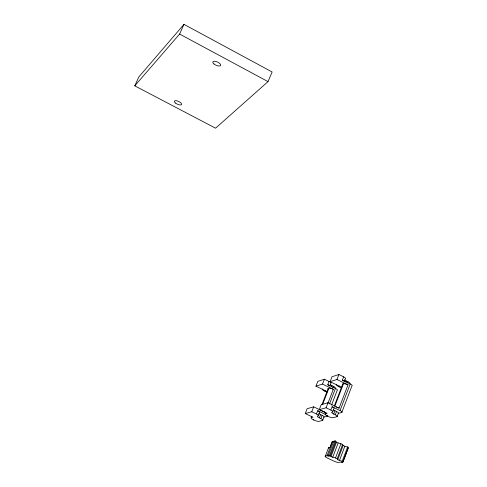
<?xml version="1.0" encoding="UTF-8"?>
<svg xmlns="http://www.w3.org/2000/svg" width="487" height="487" viewBox="0 0 487 487"><rect width="100%" height="100%" fill="white"/><g stroke="black" fill="none" stroke-linecap="round" stroke-linejoin="round"><path stroke-width="0.73" d="M333.613 441.922L332.207 441.575L330.034 447.261L328.609 447.59L325.353 456.118A3.896 0.834 21.1 0 0 327.294 457.999L333.997 461.146A3.896 0.834 21.1 0 0 338.775 462.425L340.51 462.078L342.726 462.534L348.114 448.284M342.726 462.534L341.673 461.846L343.134 461.554L348.534 447.261L344.814 446.317L340.937 443.669L336.414 442.348L335.884 441.277L335.074 440.893L333.68 441.228L328.232 455.497L329.376 456.246L327.014 455.765L325.353 456.118M328.232 455.497L329.626 455.199L330.436 455.582L330.977 456.623L335.506 457.969L340.937 443.669M343.134 461.554L337.722 459.795L337.199 458.76L342.623 444.467M337.722 459.795L343.134 445.526M339.409 460.586L344.814 446.317M342.258 461.14L347.663 446.847M327.014 455.765L332.451 441.514M329.626 455.199L335.074 440.893M330.436 455.582L335.884 441.277M330.977 456.623L336.414 442.348M332.67 457.415L338.094 443.14M341.606 387.275L330.095 381.662L331.994 376.755L338.897 374.515L343.621 376.828L342.355 380.134L350.208 383.975A3.665 0.956 21 0 1 351.924 385.935L341.795 412.452L338.307 413.372L337.034 416.683A3.665 0.883 21.1 0 0 335.275 414.814L333.705 414.053L334.977 410.73A3.683 0.895 21.1 0 1 333.303 409.689M345.873 382.313L346.379 380.998A3.659 0.962 21 0 1 344.583 379.787M335.275 414.814L336.554 411.485L334.977 410.73M347.438 383.074L347.943 381.759L346.379 380.998M336.127 407.077A3.683 0.901 21.1 0 1 339.104 408.124L348.01 384.858L336.986 379.476L330.095 381.662M341.795 412.452A3.683 0.895 21.1 0 0 340.042 410.553L350.208 383.975M328.007 402.767L321.183 404.703L319.265 409.67L326.077 407.783L328.007 402.767L339.104 408.124M336.986 379.476L338.897 374.515M327.994 403.102L333.309 389.32L322.516 384.073L315.929 386.154L317.804 381.358L324.397 379.221L329.023 381.473A3.579 0.925 21.2 0 1 330.758 383.397L329.76 385.972M311.85 416.379L311.345 417.669A4.45 1.041 21.3 0 0 313.555 419.928A4.45 1.041 21.3 0 0 319.009 421.34L322.631 420.403L323.879 417.158L327.215 416.282A3.598 0.858 21.2 0 0 326.734 415.168M337.034 416.683L333.242 417.663A4.553 1.09 21.2 0 1 327.635 416.233A4.553 1.09 21.2 0 1 325.426 413.907L325.931 412.586M329.516 403.906L335.47 388.449L327.769 384.706L329.023 381.473M331.525 405.068L337.187 390.349A3.579 0.913 21.2 0 0 335.47 388.449M327.641 416.233L327.879 415.618M338.964 386.775L339.281 385.966M332.128 406.736A3.689 0.901 21.2 0 1 333.905 408.642L332.621 411.984A3.689 0.895 21.2 0 0 330.837 410.078L332.128 406.736L340.042 410.553M334.392 405.762L342.757 383.969L343.457 383.756A3.665 0.956 21 0 1 348.01 384.858M334.812 406.274L343.457 383.756M344.346 381.449L345.356 378.807A3.665 0.968 21.1 0 0 343.621 376.828M313.561 419.934L313.792 419.325M324.713 391.116L325.024 390.324M317.707 410.718A3.604 0.858 21.3 0 1 319.478 412.568L318.218 415.831A3.604 0.852 21.3 0 0 316.44 413.987L317.707 410.718L325.462 414.443M321.913 404.74L328.22 388.437L328.889 388.23A3.579 0.913 21.2 0 1 333.309 389.32M322.577 404.551L328.889 388.23M322.631 420.403A3.579 0.84 21.3 0 0 320.872 418.583L319.332 417.84L320.586 414.589A3.592 0.858 21.2 0 1 318.79 413.439M331.318 386.8L331.811 385.515A3.573 0.919 21.2 0 1 330.18 384.48M320.872 418.583L322.126 415.332L320.586 414.589M332.846 387.542L333.339 386.258L331.811 385.515M311.345 417.669L312.971 417.237L305.27 413.548L307.157 408.69L313.677 406.84L321.438 410.571M305.27 413.548L311.771 411.746L313.677 406.84M322.516 384.073L324.397 379.221M268.02 81.621L272.123 71.979L183.976 24.35L138.807 76.964L134.771 85.846L215.571 128.191L268.02 81.621L179.612 34.053L134.771 85.846M179.612 34.053L183.976 24.35M318.218 415.831L317.561 416.008A3.598 0.846 21.2 0 0 319.332 417.84M325.426 413.907L327.124 413.451L319.265 409.67M332.621 411.984L331.933 412.166A3.683 0.889 21.1 0 0 333.705 414.053M335.506 457.969L337.199 458.76M322.059 410.87L324.543 412.063A3.598 0.858 21.2 0 0 322.291 411.205M311.771 411.746L316.44 413.987M326.077 407.783L330.837 410.078M315.929 386.154L327.215 391.633M341.789 387.847A4.529 1.169 21.1 0 1 336.56 384.487M342.574 384.584A3.659 0.95 21.1 0 1 342.757 383.969M336.554 411.485A3.665 0.889 21.1 0 1 338.307 413.372M347.943 381.759A3.64 0.956 21.1 0 1 349.654 383.713M342.355 380.134A3.665 0.962 21.1 0 1 344.346 381.619M327.057 392.041A4.42 1.12 21.2 0 1 322.321 388.894M328.061 389.028A3.573 0.907 21.2 0 1 328.22 388.437M322.126 415.332A3.579 0.846 21.2 0 1 323.879 417.158M333.339 386.258A3.555 0.913 21.2 0 1 335.056 388.157M327.769 384.706A3.579 0.919 21.2 0 1 329.559 385.887M328.469 448.143A3.89 0.858 21.1 0 1 328.609 447.59M213.963 63.961A4.292 1.771 24.7 0 0 220.581 65.501A4.292 1.771 24.7 0 0 215.656 61.374A4.292 1.771 24.7 0 0 213.963 63.961M175.527 103.08A3.975 1.51 24.7 0 0 181.59 104.553A3.975 1.51 24.7 0 0 176.927 100.846A3.975 1.51 24.7 0 0 175.527 103.08"/></g></svg>
